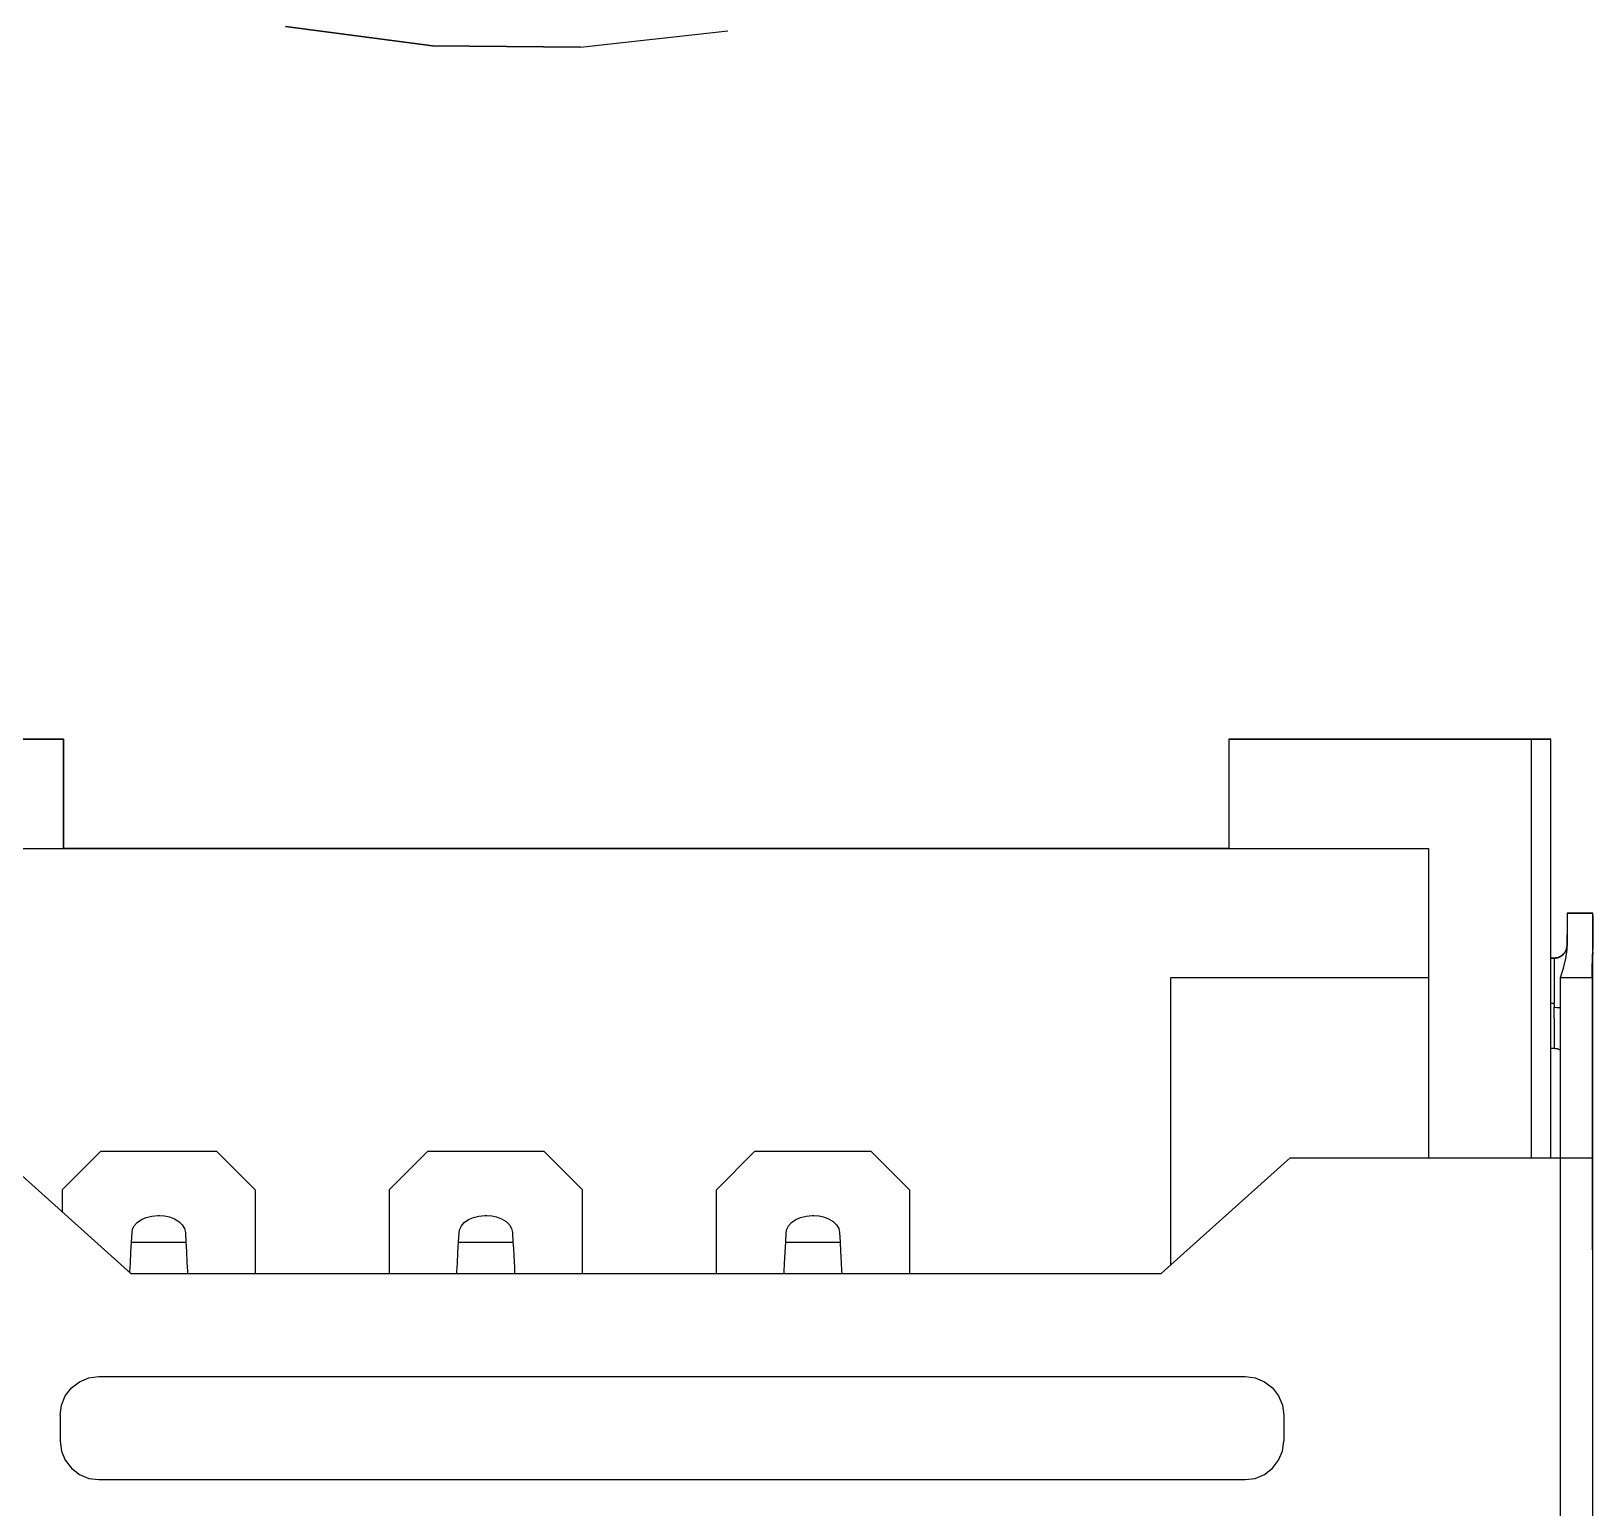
# Model space of a CAD drawing. Header units: inches. Extents: x 0 to 841, y -594 to 0.
# Drawn here: x 339.09 to 363.34, y -231.56 to -208.63 of the extents above; entities that cross this region are included whole.
import ezdxf

# ---------------------------------------------------------------- set-up
doc = ezdxf.new("R2010")
doc.units = ezdxf.units.IN
doc.header["$MEASUREMENT"] = 0

msp = doc.modelspace()

# ---------------------------------------------------------------- linework, layer by layer
at = {"color": 7, "true_color": 0xffffff}
for p, q in [((343.034, -208.558), (345.316, -208.858)), ((345.316, -208.858), (343.034, -208.558)), ((347.618, -208.88), (349.906, -208.622)), ((347.618, -208.88), (349.906, -208.622)), ((345.316, -208.858), (347.618, -208.88)), ((347.618, -208.88), (345.316, -208.858)), ((339.586, -219.626), (334.586, -219.626)), ((334.886, -219.626), (339.586, -219.626)), ((339.586, -221.326), (339.586, -219.626)), ((339.586, -219.626), (339.586, -221.326)), ((362.686, -219.626), (357.686, -219.626)), ((357.686, -219.626), (357.686, -221.326)), ((357.686, -219.626), (357.686, -221.326)), ((357.686, -219.626), (362.386, -219.626)), ((362.386, -226.126), (362.386, -219.626)), ((362.386, -219.626), (362.686, -219.626)), ((362.686, -223.026), (362.686, -219.626)), ((362.686, -226.126), (362.686, -219.626)), ((336.486, -221.326), (339.586, -221.326)), ((357.686, -221.326), (339.586, -221.326)), ((339.586, -221.326), (357.686, -221.326)), ((357.686, -221.326), (360.786, -221.326)), ((360.786, -221.326), (360.786, -226.126)), ((363.336, -222.326), (362.936, -222.326)), ((362.936, -222.326), (362.936, -222.828)), ((362.936, -222.326), (362.936, -222.366)), ((362.936, -222.326), (363.336, -222.326)), ((363.336, -222.89), (363.336, -222.326)), ((363.336, -222.366), (363.336, -222.326)), ((362.936, -222.366), (362.936, -222.478)), ((362.936, -222.478), (362.936, -222.658)), ((363.336, -222.366), (363.336, -222.478)), ((363.336, -222.478), (363.336, -222.658)), ((362.936, -222.828), (362.934, -222.846)), ((362.934, -222.846), (362.936, -222.828)), ((362.934, -222.846), (362.934, -222.854)), ((362.934, -222.846), (362.934, -222.846)), ((362.934, -222.846), (362.934, -222.846)), ((362.934, -222.854), (362.934, -222.846)), ((362.936, -222.89), (362.936, -222.658)), ((362.936, -222.828), (362.936, -222.828)), ((363.336, -222.658), (363.336, -222.89)), ((362.756, -223.026), (362.686, -223.026)), ((362.686, -223.026), (362.736, -223.026)), ((362.736, -223.026), (362.736, -223.026)), ((362.736, -223.026), (362.736, -223.058)), ((362.736, -223.026), (362.746, -223.026)), ((362.736, -223.058), (362.736, -223.132)), ((362.746, -223.026), (362.756, -223.026)), ((362.758, -223.024), (362.756, -223.026)), ((362.756, -223.026), (362.758, -223.024)), ((362.77, -223.024), (362.758, -223.024)), ((362.758, -223.024), (362.76, -223.024)), ((362.76, -223.024), (362.77, -223.024)), ((362.778, -223.022), (362.77, -223.024)), ((362.77, -223.024), (362.778, -223.022)), ((362.782, -223.02), (362.778, -223.022)), ((362.778, -223.022), (362.782, -223.02)), ((362.786, -223.02), (362.782, -223.02)), ((362.782, -223.02), (362.786, -223.02)), ((362.802, -223.014), (362.786, -223.02)), ((362.786, -223.02), (362.802, -223.014)), ((362.818, -223.008), (362.802, -223.014)), ((362.802, -223.014), (362.818, -223.008)), ((362.824, -223.006), (362.818, -223.008)), ((362.818, -223.008), (362.824, -223.006)), ((362.828, -223.004), (362.824, -223.006)), ((362.824, -223.006), (362.828, -223.004)), ((362.842, -222.994), (362.828, -223.004)), ((362.828, -223.004), (362.842, -222.994)), ((362.856, -222.986), (362.842, -222.994)), ((362.842, -222.994), (362.856, -222.986)), ((362.86, -222.982), (362.856, -222.986)), ((362.856, -222.986), (362.86, -222.982)), ((362.866, -222.978), (362.86, -222.982)), ((362.86, -222.982), (362.866, -222.978)), ((362.888, -222.956), (362.866, -222.978)), ((362.866, -222.978), (362.878, -222.966)), ((362.878, -222.966), (362.888, -222.956)), ((362.882, -223.18), (362.92, -223.034)), ((362.892, -222.95), (362.888, -222.956)), ((362.888, -222.956), (362.892, -222.95)), ((362.896, -222.946), (362.892, -222.95)), ((362.892, -222.95), (362.896, -222.946)), ((362.906, -222.932), (362.896, -222.946)), ((362.896, -222.946), (362.906, -222.932)), ((362.912, -222.92), (362.906, -222.932)), ((362.906, -222.932), (362.912, -222.92)), ((362.916, -222.914), (362.912, -222.92)), ((362.912, -222.92), (362.916, -222.914)), ((362.918, -222.908), (362.916, -222.914)), ((362.916, -222.914), (362.918, -222.908)), ((362.926, -222.888), (362.918, -222.908)), ((362.918, -222.908), (362.926, -222.888)), ((362.92, -223.034), (362.936, -222.89)), ((362.93, -222.874), (362.926, -222.888)), ((362.926, -222.888), (362.93, -222.874)), ((362.932, -222.868), (362.93, -222.874)), ((362.93, -222.872), (362.932, -222.868)), ((362.93, -222.874), (362.93, -222.872)), ((362.934, -222.854), (362.932, -222.868)), ((362.932, -222.868), (362.934, -222.854)), ((362.936, -222.89), (362.936, -222.89)), ((363.328, -223.176), (363.334, -223.03)), ((363.334, -223.03), (363.336, -222.89)), ((363.334, -223.03), (363.336, -222.89)), ((363.336, -239.626), (363.334, -223.03)), ((363.336, -239.626), (363.336, -222.89)), ((363.336, -222.936), (363.336, -222.964)), ((363.336, -223.036), (363.336, -222.98)), ((356.786, -227.792), (356.786, -223.326)), ((356.786, -223.326), (360.786, -223.326)), ((362.736, -223.132), (362.736, -223.242)), ((362.736, -223.242), (362.736, -223.386)), ((362.836, -223.326), (362.882, -223.18)), ((362.836, -226.126), (362.836, -223.326)), ((362.836, -223.326), (363.326, -223.326)), ((363.326, -223.326), (363.328, -223.176)), ((363.326, -223.326), (363.326, -226.126)), ((362.736, -223.386), (362.736, -223.55)), ((362.736, -223.55), (362.736, -223.726)), ((362.686, -223.726), (362.736, -223.726)), ((362.736, -223.748), (362.736, -223.726)), ((362.736, -223.748), (362.736, -223.77)), ((362.736, -223.77), (362.736, -223.79)), ((362.736, -223.79), (362.784, -223.792)), ((362.736, -223.964), (362.736, -223.79)), ((362.784, -223.792), (362.828, -223.792)), ((362.784, -223.792), (362.784, -223.792)), ((362.828, -223.792), (362.836, -223.794)), ((362.828, -223.792), (362.828, -223.792)), ((362.736, -223.964), (362.736, -224.122)), ((362.736, -224.122), (362.736, -224.254)), ((362.736, -224.254), (362.736, -224.352)), ((362.686, -224.426), (362.736, -224.426)), ((362.736, -224.352), (362.736, -224.412)), ((362.736, -224.412), (362.736, -224.426)), ((362.736, -224.426), (362.746, -224.426)), ((362.746, -224.426), (362.756, -224.428)), ((362.756, -224.428), (362.758, -224.428)), ((362.758, -224.428), (362.76, -224.428)), ((362.76, -224.428), (362.77, -224.43)), ((362.77, -224.43), (362.778, -224.43)), ((362.778, -224.43), (362.782, -224.432)), ((362.782, -224.432), (362.786, -224.432)), ((362.786, -224.432), (362.802, -224.438)), ((362.802, -224.438), (362.818, -224.444)), ((362.818, -224.444), (362.824, -224.446)), ((362.824, -224.446), (362.828, -224.45)), ((362.828, -224.45), (362.836, -224.454)), ((338.636, -226.126), (340.636, -227.926)), ((339.566, -226.626), (340.166, -226.026)), ((340.166, -226.026), (341.966, -226.026)), ((341.966, -226.026), (342.566, -226.626)), ((344.646, -226.626), (345.246, -226.026)), ((345.246, -226.026), (347.046, -226.026)), ((347.046, -226.026), (347.646, -226.626)), ((349.726, -226.626), (350.326, -226.026)), ((350.326, -226.026), (352.126, -226.026)), ((352.126, -226.026), (352.726, -226.626)), ((356.636, -227.926), (358.636, -226.126)), ((358.636, -226.126), (362.836, -226.126)), ((362.836, -226.126), (362.97, -226.126)), ((362.836, -239.626), (362.836, -226.126)), ((362.97, -226.126), (363.28, -226.126)), ((362.97, -226.126), (363.096, -226.126)), ((363.096, -226.126), (363.202, -226.126)), ((363.202, -226.126), (363.28, -226.126)), ((363.28, -226.126), (363.326, -226.126)), ((339.566, -226.626), (339.566, -226.964)), ((342.566, -226.626), (342.566, -227.926)), ((344.646, -226.626), (344.646, -227.926)), ((347.646, -227.926), (347.646, -226.626)), ((349.726, -227.926), (349.726, -226.626)), ((352.726, -226.626), (352.726, -227.926)), ((340.662, -227.236), (340.686, -227.186)), ((340.686, -227.186), (340.732, -227.134)), ((340.732, -227.134), (340.798, -227.088)), ((340.798, -227.088), (340.874, -227.054)), ((340.874, -227.054), (340.96, -227.034)), ((340.96, -227.034), (341.052, -227.026)), ((341.052, -227.026), (341.08, -227.026)), ((341.08, -227.026), (341.158, -227.03)), ((341.158, -227.03), (341.232, -227.046)), ((341.232, -227.046), (341.31, -227.076)), ((341.31, -227.076), (341.38, -227.118)), ((341.38, -227.118), (341.432, -227.17)), ((341.432, -227.17), (341.466, -227.226)), ((345.742, -227.236), (345.766, -227.186)), ((345.766, -227.186), (345.812, -227.134)), ((345.812, -227.134), (345.878, -227.088)), ((345.878, -227.088), (345.954, -227.054)), ((345.954, -227.054), (346.04, -227.034)), ((346.04, -227.034), (346.132, -227.026)), ((346.132, -227.026), (346.16, -227.026)), ((346.16, -227.026), (346.238, -227.03)), ((346.238, -227.03), (346.312, -227.046)), ((346.312, -227.046), (346.39, -227.076)), ((346.39, -227.076), (346.46, -227.118)), ((346.46, -227.118), (346.512, -227.17)), ((346.512, -227.17), (346.546, -227.226)), ((350.822, -227.236), (350.846, -227.186)), ((350.846, -227.186), (350.892, -227.134)), ((350.892, -227.134), (350.958, -227.088)), ((350.958, -227.088), (351.034, -227.054)), ((351.034, -227.054), (351.12, -227.034)), ((351.12, -227.034), (351.212, -227.026)), ((351.212, -227.026), (351.24, -227.026)), ((351.24, -227.026), (351.318, -227.03)), ((351.318, -227.03), (351.392, -227.046)), ((351.392, -227.046), (351.47, -227.076)), ((351.47, -227.076), (351.54, -227.118)), ((351.54, -227.118), (351.592, -227.17)), ((351.592, -227.17), (351.626, -227.226)), ((340.634, -227.592), (340.644, -227.44)), ((340.644, -227.44), (340.652, -227.288)), ((340.644, -227.44), (341.488, -227.44)), ((340.652, -227.288), (340.662, -227.236)), ((341.466, -227.226), (341.48, -227.288)), ((341.48, -227.288), (341.488, -227.44)), ((341.488, -227.44), (341.496, -227.58)), ((345.714, -227.592), (345.724, -227.44)), ((345.724, -227.44), (345.732, -227.288)), ((345.724, -227.44), (346.568, -227.44)), ((345.732, -227.288), (345.742, -227.236)), ((346.546, -227.226), (346.56, -227.288)), ((346.56, -227.288), (346.568, -227.44)), ((346.568, -227.44), (346.574, -227.538)), ((350.794, -227.592), (350.804, -227.44)), ((350.804, -227.44), (350.812, -227.288)), ((350.804, -227.44), (351.648, -227.44)), ((350.812, -227.288), (350.822, -227.236)), ((351.626, -227.226), (351.64, -227.288)), ((351.64, -227.288), (351.648, -227.44)), ((351.648, -227.44), (351.656, -227.58)), ((340.626, -227.768), (340.634, -227.592)), ((341.496, -227.58), (341.504, -227.752)), ((345.706, -227.768), (345.714, -227.592)), ((346.574, -227.538), (346.58, -227.648)), ((346.58, -227.648), (346.59, -227.832)), ((350.786, -227.768), (350.794, -227.592)), ((351.656, -227.58), (351.664, -227.752)), ((340.618, -227.896), (340.626, -227.768)), ((340.618, -227.91), (340.618, -227.896)), ((340.636, -227.926), (356.636, -227.926)), ((341.504, -227.752), (341.512, -227.886)), ((341.512, -227.886), (341.514, -227.926)), ((345.698, -227.896), (345.706, -227.768)), ((345.698, -227.926), (345.698, -227.896)), ((346.59, -227.832), (346.594, -227.926)), ((350.778, -227.896), (350.786, -227.768)), ((350.778, -227.926), (350.778, -227.896)), ((351.664, -227.752), (351.672, -227.886)), ((351.672, -227.886), (351.674, -227.926)), ((339.712, -229.702), (339.836, -229.606)), ((339.836, -229.606), (339.98, -229.546)), ((339.98, -229.546), (340.136, -229.526)), ((340.136, -229.526), (357.936, -229.526)), ((357.936, -229.526), (358.092, -229.546)), ((358.092, -229.546), (358.236, -229.606)), ((358.236, -229.606), (358.36, -229.702)), ((339.556, -229.97), (339.616, -229.826)), ((339.616, -229.826), (339.712, -229.702)), ((358.36, -229.702), (358.456, -229.826)), ((358.456, -229.826), (358.516, -229.97)), ((339.536, -230.126), (339.556, -229.97)), ((358.516, -229.97), (358.536, -230.126)), ((339.536, -230.126), (339.536, -230.526)), ((358.536, -230.126), (358.536, -230.526)), ((339.536, -230.526), (339.556, -230.682)), ((358.516, -230.682), (358.536, -230.526)), ((339.556, -230.682), (339.616, -230.826)), ((339.616, -230.826), (339.712, -230.95)), ((358.36, -230.95), (358.456, -230.826)), ((358.456, -230.826), (358.516, -230.682)), ((339.712, -230.95), (339.836, -231.046)), ((339.836, -231.046), (339.98, -231.106)), ((358.092, -231.106), (358.236, -231.046)), ((358.236, -231.046), (358.36, -230.95)), ((339.98, -231.106), (340.136, -231.126)), ((340.136, -231.126), (357.936, -231.126)), ((357.936, -231.126), (358.092, -231.106))]:
    msp.add_line(p, q, dxfattribs=at)
at = {"color": 18, "true_color": 0x000000}
for p, q in [((343.034, -208.558), (345.316, -208.858)), ((345.316, -208.858), (343.034, -208.558)), ((347.618, -208.88), (349.906, -208.622)), ((347.618, -208.88), (349.906, -208.622)), ((345.316, -208.858), (347.618, -208.88)), ((347.618, -208.88), (345.316, -208.858)), ((339.586, -219.626), (334.586, -219.626)), ((334.886, -219.626), (339.586, -219.626)), ((339.586, -221.326), (339.586, -219.626)), ((339.586, -219.626), (339.586, -221.326)), ((362.686, -219.626), (357.686, -219.626)), ((357.686, -219.626), (357.686, -221.326)), ((357.686, -219.626), (357.686, -221.326)), ((357.686, -219.626), (362.386, -219.626)), ((362.386, -226.126), (362.386, -219.626)), ((362.386, -219.626), (362.686, -219.626)), ((362.686, -223.026), (362.686, -219.626)), ((362.686, -226.126), (362.686, -219.626)), ((336.486, -221.326), (339.586, -221.326)), ((357.686, -221.326), (339.586, -221.326)), ((339.586, -221.326), (357.686, -221.326)), ((357.686, -221.326), (360.786, -221.326)), ((360.786, -221.326), (360.786, -226.126)), ((363.336, -222.326), (362.936, -222.326)), ((362.936, -222.326), (362.936, -222.828)), ((362.936, -222.326), (362.936, -222.366)), ((362.936, -222.326), (363.336, -222.326)), ((363.336, -222.89), (363.336, -222.326)), ((363.336, -222.366), (363.336, -222.326)), ((362.936, -222.366), (362.936, -222.478)), ((362.936, -222.478), (362.936, -222.658)), ((363.336, -222.366), (363.336, -222.478)), ((363.336, -222.478), (363.336, -222.658)), ((362.936, -222.828), (362.934, -222.846)), ((362.934, -222.846), (362.936, -222.828)), ((362.934, -222.846), (362.934, -222.854)), ((362.934, -222.846), (362.934, -222.846)), ((362.934, -222.846), (362.934, -222.846)), ((362.934, -222.854), (362.934, -222.846)), ((362.936, -222.89), (362.936, -222.658)), ((362.936, -222.828), (362.936, -222.828)), ((363.336, -222.658), (363.336, -222.89)), ((362.756, -223.026), (362.686, -223.026)), ((362.686, -223.026), (362.736, -223.026)), ((362.736, -223.026), (362.736, -223.026)), ((362.736, -223.026), (362.736, -223.058)), ((362.736, -223.026), (362.746, -223.026)), ((362.736, -223.058), (362.736, -223.132)), ((362.746, -223.026), (362.756, -223.026)), ((362.758, -223.024), (362.756, -223.026)), ((362.756, -223.026), (362.758, -223.024)), ((362.77, -223.024), (362.758, -223.024)), ((362.758, -223.024), (362.76, -223.024)), ((362.76, -223.024), (362.77, -223.024)), ((362.778, -223.022), (362.77, -223.024)), ((362.77, -223.024), (362.778, -223.022)), ((362.782, -223.02), (362.778, -223.022)), ((362.778, -223.022), (362.782, -223.02)), ((362.786, -223.02), (362.782, -223.02)), ((362.782, -223.02), (362.786, -223.02)), ((362.802, -223.014), (362.786, -223.02)), ((362.786, -223.02), (362.802, -223.014)), ((362.818, -223.008), (362.802, -223.014)), ((362.802, -223.014), (362.818, -223.008)), ((362.824, -223.006), (362.818, -223.008)), ((362.818, -223.008), (362.824, -223.006)), ((362.828, -223.004), (362.824, -223.006)), ((362.824, -223.006), (362.828, -223.004)), ((362.842, -222.994), (362.828, -223.004)), ((362.828, -223.004), (362.842, -222.994)), ((362.856, -222.986), (362.842, -222.994)), ((362.842, -222.994), (362.856, -222.986)), ((362.86, -222.982), (362.856, -222.986)), ((362.856, -222.986), (362.86, -222.982)), ((362.866, -222.978), (362.86, -222.982)), ((362.86, -222.982), (362.866, -222.978)), ((362.888, -222.956), (362.866, -222.978)), ((362.866, -222.978), (362.878, -222.966)), ((362.878, -222.966), (362.888, -222.956)), ((362.882, -223.18), (362.92, -223.034)), ((362.892, -222.95), (362.888, -222.956)), ((362.888, -222.956), (362.892, -222.95)), ((362.896, -222.946), (362.892, -222.95)), ((362.892, -222.95), (362.896, -222.946)), ((362.906, -222.932), (362.896, -222.946)), ((362.896, -222.946), (362.906, -222.932)), ((362.912, -222.92), (362.906, -222.932)), ((362.906, -222.932), (362.912, -222.92)), ((362.916, -222.914), (362.912, -222.92)), ((362.912, -222.92), (362.916, -222.914)), ((362.918, -222.908), (362.916, -222.914)), ((362.916, -222.914), (362.918, -222.908)), ((362.926, -222.888), (362.918, -222.908)), ((362.918, -222.908), (362.926, -222.888)), ((362.92, -223.034), (362.936, -222.89)), ((362.93, -222.874), (362.926, -222.888)), ((362.926, -222.888), (362.93, -222.874)), ((362.932, -222.868), (362.93, -222.874)), ((362.93, -222.872), (362.932, -222.868)), ((362.93, -222.874), (362.93, -222.872)), ((362.934, -222.854), (362.932, -222.868)), ((362.932, -222.868), (362.934, -222.854)), ((362.936, -222.89), (362.936, -222.89)), ((363.328, -223.176), (363.334, -223.03)), ((363.334, -223.03), (363.336, -222.89)), ((363.334, -223.03), (363.336, -222.89)), ((363.336, -239.626), (363.334, -223.03)), ((363.336, -239.626), (363.336, -222.89)), ((363.336, -222.936), (363.336, -222.964)), ((363.336, -223.036), (363.336, -222.98)), ((356.786, -227.792), (356.786, -223.326)), ((356.786, -223.326), (360.786, -223.326)), ((362.736, -223.132), (362.736, -223.242)), ((362.736, -223.242), (362.736, -223.386)), ((362.836, -223.326), (362.882, -223.18)), ((362.836, -226.126), (362.836, -223.326)), ((362.836, -223.326), (363.326, -223.326)), ((363.326, -223.326), (363.328, -223.176)), ((363.326, -223.326), (363.326, -226.126)), ((362.736, -223.386), (362.736, -223.55)), ((362.736, -223.55), (362.736, -223.726)), ((362.686, -223.726), (362.736, -223.726)), ((362.736, -223.748), (362.736, -223.726)), ((362.736, -223.748), (362.736, -223.77)), ((362.736, -223.77), (362.736, -223.79)), ((362.736, -223.79), (362.784, -223.792)), ((362.736, -223.964), (362.736, -223.79)), ((362.784, -223.792), (362.828, -223.792)), ((362.784, -223.792), (362.784, -223.792)), ((362.828, -223.792), (362.836, -223.794)), ((362.828, -223.792), (362.828, -223.792)), ((362.736, -223.964), (362.736, -224.122)), ((362.736, -224.122), (362.736, -224.254)), ((362.736, -224.254), (362.736, -224.352)), ((362.686, -224.426), (362.736, -224.426)), ((362.736, -224.352), (362.736, -224.412)), ((362.736, -224.412), (362.736, -224.426)), ((362.736, -224.426), (362.746, -224.426)), ((362.746, -224.426), (362.756, -224.428)), ((362.756, -224.428), (362.758, -224.428)), ((362.758, -224.428), (362.76, -224.428)), ((362.76, -224.428), (362.77, -224.43)), ((362.77, -224.43), (362.778, -224.43)), ((362.778, -224.43), (362.782, -224.432)), ((362.782, -224.432), (362.786, -224.432)), ((362.786, -224.432), (362.802, -224.438)), ((362.802, -224.438), (362.818, -224.444)), ((362.818, -224.444), (362.824, -224.446)), ((362.824, -224.446), (362.828, -224.45)), ((362.828, -224.45), (362.836, -224.454)), ((338.636, -226.126), (340.636, -227.926)), ((339.566, -226.626), (340.166, -226.026)), ((340.166, -226.026), (341.966, -226.026)), ((341.966, -226.026), (342.566, -226.626)), ((344.646, -226.626), (345.246, -226.026)), ((345.246, -226.026), (347.046, -226.026)), ((347.046, -226.026), (347.646, -226.626)), ((349.726, -226.626), (350.326, -226.026)), ((350.326, -226.026), (352.126, -226.026)), ((352.126, -226.026), (352.726, -226.626)), ((356.636, -227.926), (358.636, -226.126)), ((358.636, -226.126), (362.836, -226.126)), ((362.836, -226.126), (362.97, -226.126)), ((362.836, -239.626), (362.836, -226.126)), ((362.97, -226.126), (363.28, -226.126)), ((362.97, -226.126), (363.096, -226.126)), ((363.096, -226.126), (363.202, -226.126)), ((363.202, -226.126), (363.28, -226.126)), ((363.28, -226.126), (363.326, -226.126)), ((339.566, -226.626), (339.566, -226.964)), ((342.566, -226.626), (342.566, -227.926)), ((344.646, -226.626), (344.646, -227.926)), ((347.646, -227.926), (347.646, -226.626)), ((349.726, -227.926), (349.726, -226.626)), ((352.726, -226.626), (352.726, -227.926)), ((340.662, -227.236), (340.686, -227.186)), ((340.686, -227.186), (340.732, -227.134)), ((340.732, -227.134), (340.798, -227.088)), ((340.798, -227.088), (340.874, -227.054)), ((340.874, -227.054), (340.96, -227.034)), ((340.96, -227.034), (341.052, -227.026)), ((341.052, -227.026), (341.08, -227.026)), ((341.08, -227.026), (341.158, -227.03)), ((341.158, -227.03), (341.232, -227.046)), ((341.232, -227.046), (341.31, -227.076)), ((341.31, -227.076), (341.38, -227.118)), ((341.38, -227.118), (341.432, -227.17)), ((341.432, -227.17), (341.466, -227.226)), ((345.742, -227.236), (345.766, -227.186)), ((345.766, -227.186), (345.812, -227.134)), ((345.812, -227.134), (345.878, -227.088)), ((345.878, -227.088), (345.954, -227.054)), ((345.954, -227.054), (346.04, -227.034)), ((346.04, -227.034), (346.132, -227.026)), ((346.132, -227.026), (346.16, -227.026)), ((346.16, -227.026), (346.238, -227.03)), ((346.238, -227.03), (346.312, -227.046)), ((346.312, -227.046), (346.39, -227.076)), ((346.39, -227.076), (346.46, -227.118)), ((346.46, -227.118), (346.512, -227.17)), ((346.512, -227.17), (346.546, -227.226)), ((350.822, -227.236), (350.846, -227.186)), ((350.846, -227.186), (350.892, -227.134)), ((350.892, -227.134), (350.958, -227.088)), ((350.958, -227.088), (351.034, -227.054)), ((351.034, -227.054), (351.12, -227.034)), ((351.12, -227.034), (351.212, -227.026)), ((351.212, -227.026), (351.24, -227.026)), ((351.24, -227.026), (351.318, -227.03)), ((351.318, -227.03), (351.392, -227.046)), ((351.392, -227.046), (351.47, -227.076)), ((351.47, -227.076), (351.54, -227.118)), ((351.54, -227.118), (351.592, -227.17)), ((351.592, -227.17), (351.626, -227.226)), ((340.634, -227.592), (340.644, -227.44)), ((340.644, -227.44), (340.652, -227.288)), ((340.644, -227.44), (341.488, -227.44)), ((340.652, -227.288), (340.662, -227.236)), ((341.466, -227.226), (341.48, -227.288)), ((341.48, -227.288), (341.488, -227.44)), ((341.488, -227.44), (341.496, -227.58)), ((345.714, -227.592), (345.724, -227.44)), ((345.724, -227.44), (345.732, -227.288)), ((345.724, -227.44), (346.568, -227.44)), ((345.732, -227.288), (345.742, -227.236)), ((346.546, -227.226), (346.56, -227.288)), ((346.56, -227.288), (346.568, -227.44)), ((346.568, -227.44), (346.574, -227.538)), ((350.794, -227.592), (350.804, -227.44)), ((350.804, -227.44), (350.812, -227.288)), ((350.804, -227.44), (351.648, -227.44)), ((350.812, -227.288), (350.822, -227.236)), ((351.626, -227.226), (351.64, -227.288)), ((351.64, -227.288), (351.648, -227.44)), ((351.648, -227.44), (351.656, -227.58)), ((340.626, -227.768), (340.634, -227.592)), ((341.496, -227.58), (341.504, -227.752)), ((345.706, -227.768), (345.714, -227.592)), ((346.574, -227.538), (346.58, -227.648)), ((346.58, -227.648), (346.59, -227.832)), ((350.786, -227.768), (350.794, -227.592)), ((351.656, -227.58), (351.664, -227.752)), ((340.618, -227.896), (340.626, -227.768)), ((340.618, -227.91), (340.618, -227.896)), ((340.636, -227.926), (356.636, -227.926)), ((341.504, -227.752), (341.512, -227.886)), ((341.512, -227.886), (341.514, -227.926)), ((345.698, -227.896), (345.706, -227.768)), ((345.698, -227.926), (345.698, -227.896)), ((346.59, -227.832), (346.594, -227.926)), ((350.778, -227.896), (350.786, -227.768)), ((350.778, -227.926), (350.778, -227.896)), ((351.664, -227.752), (351.672, -227.886)), ((351.672, -227.886), (351.674, -227.926)), ((339.712, -229.702), (339.836, -229.606)), ((339.836, -229.606), (339.98, -229.546)), ((339.98, -229.546), (340.136, -229.526)), ((340.136, -229.526), (357.936, -229.526)), ((357.936, -229.526), (358.092, -229.546)), ((358.092, -229.546), (358.236, -229.606)), ((358.236, -229.606), (358.36, -229.702)), ((339.556, -229.97), (339.616, -229.826)), ((339.616, -229.826), (339.712, -229.702)), ((358.36, -229.702), (358.456, -229.826)), ((358.456, -229.826), (358.516, -229.97)), ((339.536, -230.126), (339.556, -229.97)), ((358.516, -229.97), (358.536, -230.126)), ((339.536, -230.126), (339.536, -230.526)), ((358.536, -230.126), (358.536, -230.526)), ((339.536, -230.526), (339.556, -230.682)), ((358.516, -230.682), (358.536, -230.526)), ((339.556, -230.682), (339.616, -230.826)), ((339.616, -230.826), (339.712, -230.95)), ((358.36, -230.95), (358.456, -230.826)), ((358.456, -230.826), (358.516, -230.682)), ((339.712, -230.95), (339.836, -231.046)), ((339.836, -231.046), (339.98, -231.106)), ((358.092, -231.106), (358.236, -231.046)), ((358.236, -231.046), (358.36, -230.95)), ((339.98, -231.106), (340.136, -231.126)), ((340.136, -231.126), (357.936, -231.126)), ((357.936, -231.126), (358.092, -231.106))]:
    msp.add_line(p, q, dxfattribs=at)

doc.saveas('drawing.dxf')
